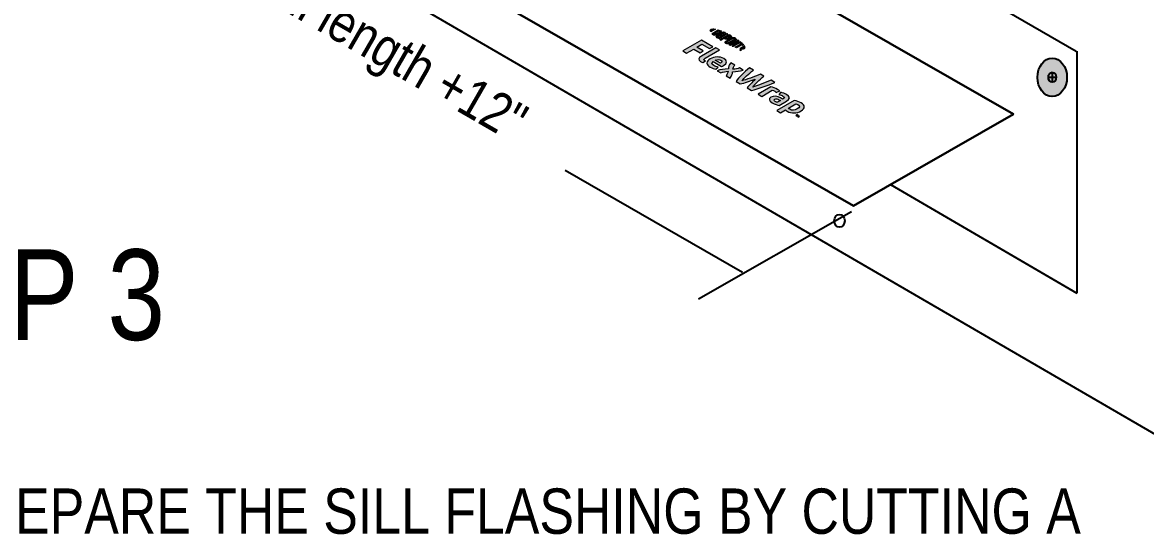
# Model space of a CAD drawing. Header units: inches. Extents: x -20.7 to 75.7, y -15.1 to 19.1.
# Drawn here: x -6.243 to -2.364, y -8.467 to -6.691 of the extents above; entities that cross this region are included whole.
import ezdxf

# ---------------------------------------------------------------- set-up
doc = ezdxf.new("R2010")
doc.units = ezdxf.units.IN
doc.header["$MEASUREMENT"] = 0
for name, color, linetype, lineweight in [('.ATI-TEXT', 7, 'Continuous', 0), ('G-ANNO-TTLB', 7, 'Continuous', 0), ('LOGOS', 7, 'Continuous', 0), ('TYVEK', 7, 'Continuous', 0)]:
    doc.layers.add(name, color=color, linetype=linetype, lineweight=lineweight)

# ---------------------------------------------------------------- blocks, each defined once
blk = doc.blocks.new('Block_38')
at = {"layer": 'TYVEK', "color": 4, "lineweight": 25, "true_color": 0x00ffff}
blk.add_line((-3.2447, -7.2493), (-2.6014, -7.6243), dxfattribs=at)
for points in [[(-5.3141, -5.2221)], [(-5.3166, -6.0415)], [(-2.6039, -6.7896)]]:
    blk.add_lwpolyline(points, dxfattribs=at)
blk = doc.blocks.new('Block_392')
at = {"layer": '.ATI-TEXT', "insert": (-6.5166, -8.4566), "char_height": 0.2, "attachment_point": 7}
blk.add_mtext('\\C18;\\c0;\\FArial Narrow|b0|i0|c1;\\H0.156297;\\W1.000000;PREPARE THE SILL FLASHING BY CUTTING A', dxfattribs=at)
blk = doc.blocks.new('Block_434')
at = {"layer": 'LOGOS', "true_color": 0x000000, "transparency": 33554687}
h = blk.add_hatch(color=18, dxfattribs=at)
h.dxf.hatch_style = 2
edge = h.paths.add_edge_path()
edge.add_spline(control_points=[(-3.962, -6.789), (-3.962, -6.789), (-3.8979, -6.7518), (-3.8979, -6.7518), (-3.8979, -6.7518), (-3.8587, -6.7744), (-3.8587, -6.7744), (-3.8587, -6.7744), (-3.8698, -6.7808), (-3.8698, -6.7808), (-3.8698, -6.7808), (-3.8959, -6.7659), (-3.8959, -6.7659), (-3.8959, -6.7659), (-3.9133, -6.7759), (-3.9133, -6.7759), (-3.9133, -6.7759), (-3.8913, -6.7885), (-3.8913, -6.7885), (-3.8913, -6.7885), (-3.9025, -6.795), (-3.9025, -6.795), (-3.9025, -6.795), (-3.9244, -6.7824), (-3.9244, -6.7824), (-3.9244, -6.7824), (-3.9488, -6.7965), (-3.9488, -6.7965), (-3.9488, -6.7965), (-3.962, -6.789), (-3.962, -6.789)], knot_values=[0, 0, 0, 0, 1, 1, 1, 2, 2, 2, 3, 3, 3, 4, 4, 4, 5, 5, 5, 6, 6, 6, 7, 7, 7, 8, 8, 8, 9, 9, 9, 10, 10, 10, 10], degree=3, periodic=0)
h = blk.add_hatch(color=18, dxfattribs=at)
h.dxf.hatch_style = 2
edge = h.paths.add_edge_path()
edge.add_spline(control_points=[(-3.8844, -6.814), (-3.8893, -6.8169), (-3.8907, -6.8191), (-3.887, -6.8213), (-3.886, -6.8218), (-3.885, -6.8223), (-3.884, -6.8226), (-3.884, -6.8226), (-3.8931, -6.8289), (-3.8931, -6.8289), (-3.8952, -6.8282), (-3.8984, -6.8267), (-3.9003, -6.8257), (-3.9109, -6.8196), (-3.9082, -6.8132), (-3.8973, -6.8068), (-3.8973, -6.8068), (-3.8484, -6.7784), (-3.8484, -6.7784), (-3.8484, -6.7784), (-3.835, -6.7853), (-3.835, -6.7853), (-3.835, -6.7853), (-3.8844, -6.814), (-3.8844, -6.814)], knot_values=[0, 0, 0, 0, 1, 1, 1, 2, 2, 2, 3, 3, 3, 4, 4, 4, 5, 5, 5, 6, 6, 6, 7, 7, 7, 8, 8, 8, 8], degree=3, periodic=0)
h = blk.add_hatch(color=18, dxfattribs=at)
h.dxf.hatch_style = 2
edge = h.paths.add_edge_path()
edge.add_spline(control_points=[(-3.8499, -6.8212), (-3.8499, -6.8212), (-3.8323, -6.8313), (-3.8323, -6.8313), (-3.8323, -6.8313), (-3.8313, -6.8306), (-3.8313, -6.8306), (-3.8261, -6.8277), (-3.8251, -6.8239), (-3.8302, -6.821), (-3.8356, -6.8179), (-3.8428, -6.8181), (-3.8499, -6.8212)], knot_values=[0, 0, 0, 0, 1, 1, 1, 2, 2, 2, 3, 3, 3, 4, 4, 4, 4], degree=3, periodic=0)
edge = h.paths.add_edge_path()
edge.add_spline(control_points=[(-3.8477, -6.8522), (-3.8536, -6.851), (-3.8609, -6.8483), (-3.867, -6.8448), (-3.8818, -6.8363), (-3.8826, -6.825), (-3.8674, -6.8162), (-3.8529, -6.8078), (-3.8337, -6.8074), (-3.8202, -6.8152), (-3.8081, -6.8221), (-3.8087, -6.8316), (-3.8209, -6.8387), (-3.8237, -6.8403), (-3.8262, -6.8416), (-3.8282, -6.8425), (-3.8282, -6.8425), (-3.8574, -6.8258), (-3.8574, -6.8258), (-3.8635, -6.8307), (-3.8624, -6.8351), (-3.8551, -6.8394), (-3.8505, -6.842), (-3.8452, -6.8439), (-3.8396, -6.8452), (-3.8396, -6.8452), (-3.8477, -6.8522), (-3.8477, -6.8522)], knot_values=[0, 0, 0, 0, 1, 1, 1, 2, 2, 2, 3, 3, 3, 4, 4, 4, 5, 5, 5, 6, 6, 6, 7, 7, 7, 8, 8, 8, 9, 9, 9, 9], degree=3, periodic=0)
h = blk.add_hatch(color=18, dxfattribs=at)
h.dxf.hatch_style = 2
edge = h.paths.add_edge_path()
edge.add_spline(control_points=[(-3.8047, -6.851), (-3.8041, -6.8435), (-3.8026, -6.837), (-3.7964, -6.8301), (-3.7964, -6.8301), (-3.7826, -6.838), (-3.7826, -6.838), (-3.7855, -6.8411), (-3.7877, -6.847), (-3.7889, -6.8523), (-3.7804, -6.8514), (-3.7721, -6.8499), (-3.7663, -6.8473), (-3.7663, -6.8473), (-3.7534, -6.8548), (-3.7534, -6.8548), (-3.7653, -6.8589), (-3.776, -6.8604), (-3.79, -6.8606), (-3.7908, -6.8687), (-3.7926, -6.875), (-3.7985, -6.8828), (-3.7985, -6.8828), (-3.8123, -6.8749), (-3.8123, -6.8749), (-3.8091, -6.8708), (-3.8069, -6.8642), (-3.8057, -6.859), (-3.8142, -6.8599), (-3.823, -6.8612), (-3.8308, -6.8643), (-3.8308, -6.8643), (-3.8432, -6.8572), (-3.8432, -6.8572), (-3.8314, -6.853), (-3.8197, -6.8512), (-3.8047, -6.851)], knot_values=[0, 0, 0, 0, 1, 1, 1, 2, 2, 2, 3, 3, 3, 4, 4, 4, 5, 5, 5, 6, 6, 6, 7, 7, 7, 8, 8, 8, 9, 9, 9, 10, 10, 10, 11, 11, 11, 12, 12, 12, 12], degree=3, periodic=0)
h = blk.add_hatch(color=18, dxfattribs=at)
h.dxf.hatch_style = 2
edge = h.paths.add_edge_path()
edge.add_spline(control_points=[(-3.6572, -6.89), (-3.6572, -6.89), (-3.6437, -6.8978), (-3.6437, -6.8978), (-3.6685, -6.9081), (-3.6997, -6.9192), (-3.7251, -6.9249), (-3.7251, -6.9249), (-3.7396, -6.9166), (-3.7396, -6.9166), (-3.7327, -6.9074), (-3.7233, -6.8973), (-3.7117, -6.8866), (-3.7302, -6.8933), (-3.7476, -6.8988), (-3.7637, -6.9028), (-3.7637, -6.9028), (-3.7782, -6.8945), (-3.7782, -6.8945), (-3.768, -6.8801), (-3.7494, -6.8617), (-3.7315, -6.8474), (-3.7315, -6.8474), (-3.7181, -6.855), (-3.7181, -6.855), (-3.7346, -6.8679), (-3.7511, -6.8834), (-3.758, -6.8918), (-3.7433, -6.8879), (-3.7161, -6.8792), (-3.6935, -6.8692), (-3.6935, -6.8692), (-3.6817, -6.876), (-3.6817, -6.876), (-3.6989, -6.8891), (-3.7139, -6.9048), (-3.7205, -6.9133), (-3.7062, -6.9092), (-3.6792, -6.8997), (-3.6572, -6.89)], knot_values=[0, 0, 0, 0, 1, 1, 1, 2, 2, 2, 3, 3, 3, 4, 4, 4, 5, 5, 5, 6, 6, 6, 7, 7, 7, 8, 8, 8, 9, 9, 9, 10, 10, 10, 11, 11, 11, 12, 12, 12, 13, 13, 13, 13], degree=3, periodic=0)
h = blk.add_hatch(color=18, dxfattribs=at)
h.dxf.hatch_style = 2
edge = h.paths.add_edge_path()
edge.add_spline(control_points=[(-3.6349, -6.9215), (-3.6316, -6.9234), (-3.6288, -6.9254), (-3.6274, -6.9268), (-3.6274, -6.9268), (-3.6396, -6.9317), (-3.6396, -6.9317), (-3.6406, -6.9305), (-3.6424, -6.9293), (-3.6443, -6.9282), (-3.6477, -6.9262), (-3.6507, -6.9252), (-3.6535, -6.9247), (-3.6535, -6.9247), (-3.6894, -6.9455), (-3.6894, -6.9455), (-3.6894, -6.9455), (-3.7021, -6.9382), (-3.7021, -6.9382), (-3.7021, -6.9382), (-3.6583, -6.9127), (-3.6583, -6.9127), (-3.6508, -6.9142), (-3.6415, -6.9177), (-3.6349, -6.9215)], knot_values=[0, 0, 0, 0, 1, 1, 1, 2, 2, 2, 3, 3, 3, 4, 4, 4, 5, 5, 5, 6, 6, 6, 7, 7, 7, 8, 8, 8, 8], degree=3, periodic=0)
h = blk.add_hatch(color=18, dxfattribs=at)
h.dxf.hatch_style = 2
edge = h.paths.add_edge_path()
edge.add_spline(control_points=[(-3.6348, -6.9661), (-3.6348, -6.9661), (-3.6251, -6.9604), (-3.6251, -6.9604), (-3.6267, -6.9589), (-3.6287, -6.9575), (-3.6309, -6.9562), (-3.6351, -6.9538), (-3.6401, -6.9529), (-3.6444, -6.9554), (-3.6482, -6.9576), (-3.6475, -6.9603), (-3.6426, -6.9631), (-3.6398, -6.9647), (-3.637, -6.9657), (-3.6348, -6.9661)], knot_values=[0, 0, 0, 0, 1, 1, 1, 2, 2, 2, 3, 3, 3, 4, 4, 4, 5, 5, 5, 5], degree=3, periodic=0)
edge = h.paths.add_edge_path()
edge.add_spline(control_points=[(-3.6529, -6.9677), (-3.6656, -6.9604), (-3.6658, -6.9532), (-3.6576, -6.9484), (-3.6485, -6.9432), (-3.6357, -6.9444), (-3.6246, -6.9507), (-3.622, -6.9522), (-3.619, -6.9543), (-3.6171, -6.9558), (-3.6171, -6.9558), (-3.6149, -6.9545), (-3.6149, -6.9545), (-3.6093, -6.9513), (-3.6099, -6.9479), (-3.6161, -6.9444), (-3.6201, -6.942), (-3.6251, -6.9399), (-3.6305, -6.9386), (-3.6305, -6.9386), (-3.6229, -6.9316), (-3.6229, -6.9316), (-3.6173, -6.9329), (-3.6098, -6.9359), (-3.6042, -6.9391), (-3.5906, -6.9469), (-3.591, -6.9549), (-3.6034, -6.9621), (-3.6034, -6.9621), (-3.6288, -6.9769), (-3.6288, -6.9769), (-3.6345, -6.9758), (-3.6437, -6.973), (-3.6529, -6.9677)], knot_values=[0, 0, 0, 0, 1, 1, 1, 2, 2, 2, 3, 3, 3, 4, 4, 4, 5, 5, 5, 6, 6, 6, 7, 7, 7, 8, 8, 8, 9, 9, 9, 10, 10, 10, 11, 11, 11, 11], degree=3, periodic=0)
h = blk.add_hatch(color=18, dxfattribs=at)
h.dxf.hatch_style = 2
edge = h.paths.add_edge_path()
edge.add_spline(control_points=[(-3.5928, -6.9901), (-3.5847, -6.9948), (-3.576, -6.9941), (-3.5665, -6.9886), (-3.5583, -6.9839), (-3.5563, -6.9787), (-3.5647, -6.9738), (-3.567, -6.9725), (-3.5692, -6.9718), (-3.5718, -6.9711), (-3.5718, -6.9711), (-3.5974, -6.986), (-3.5974, -6.986), (-3.5964, -6.9874), (-3.5955, -6.9886), (-3.5928, -6.9901)], knot_values=[0, 0, 0, 0, 1, 1, 1, 2, 2, 2, 3, 3, 3, 4, 4, 4, 5, 5, 5, 5], degree=3, periodic=0)
edge = h.paths.add_edge_path()
edge.add_spline(control_points=[(-3.6012, -6.9971), (-3.6044, -6.9953), (-3.6063, -6.9938), (-3.6078, -6.992), (-3.6078, -6.992), (-3.6251, -7.0021), (-3.6251, -7.0021), (-3.6251, -7.0021), (-3.6378, -6.9948), (-3.6378, -6.9948), (-3.6378, -6.9948), (-3.5768, -6.9594), (-3.5768, -6.9594), (-3.5691, -6.9611), (-3.5602, -6.9644), (-3.5537, -6.9682), (-3.5385, -6.9768), (-3.5386, -6.9873), (-3.5533, -6.9958), (-3.5683, -7.0045), (-3.5868, -7.0054), (-3.6012, -6.9971)], knot_values=[0, 0, 0, 0, 1, 1, 1, 2, 2, 2, 3, 3, 3, 4, 4, 4, 5, 5, 5, 6, 6, 6, 7, 7, 7, 7], degree=3, periodic=0)
h = blk.add_hatch(color=18, dxfattribs=at)
h.dxf.hatch_style = 2
edge = h.paths.add_edge_path()
edge.add_spline(control_points=[(-3.5627, -7.0118), (-3.5633, -7.0127), (-3.5637, -7.0134), (-3.564, -7.0142), (-3.5626, -7.0141), (-3.5614, -7.0138), (-3.5598, -7.0134), (-3.5598, -7.0134), (-3.5585, -7.0142), (-3.5585, -7.0142), (-3.5585, -7.0142), (-3.5632, -7.0169), (-3.5632, -7.0169), (-3.5632, -7.0169), (-3.5644, -7.0163), (-3.5644, -7.0163), (-3.5644, -7.0163), (-3.5622, -7.015), (-3.5622, -7.015), (-3.5622, -7.015), (-3.5614, -7.0146), (-3.5614, -7.0146), (-3.5625, -7.0148), (-3.5637, -7.015), (-3.5647, -7.0151), (-3.5647, -7.0151), (-3.5656, -7.0146), (-3.5656, -7.0146), (-3.5653, -7.014), (-3.565, -7.0133), (-3.5647, -7.0127), (-3.5647, -7.0127), (-3.5654, -7.0132), (-3.5654, -7.0132), (-3.5654, -7.0132), (-3.5676, -7.0144), (-3.5676, -7.0144), (-3.5676, -7.0144), (-3.5687, -7.0138), (-3.5687, -7.0138), (-3.5687, -7.0138), (-3.564, -7.011), (-3.564, -7.011), (-3.564, -7.011), (-3.5627, -7.0118), (-3.5627, -7.0118)], knot_values=[0, 0, 0, 0, 1, 1, 1, 2, 2, 2, 3, 3, 3, 4, 4, 4, 5, 5, 5, 6, 6, 6, 7, 7, 7, 8, 8, 8, 9, 9, 9, 10, 10, 10, 11, 11, 11, 12, 12, 12, 13, 13, 13, 14, 14, 14, 15, 15, 15, 15], degree=3, periodic=0)
edge = h.paths.add_edge_path()
edge.add_spline(control_points=[(-3.5682, -7.0099), (-3.5682, -7.0099), (-3.5694, -7.0091), (-3.5694, -7.0091), (-3.5694, -7.0091), (-3.5684, -7.0085), (-3.5684, -7.0085), (-3.5684, -7.0085), (-3.5645, -7.0107), (-3.5645, -7.0107), (-3.5645, -7.0107), (-3.5656, -7.0113), (-3.5656, -7.0113), (-3.5656, -7.0113), (-3.5669, -7.0106), (-3.5669, -7.0106), (-3.5669, -7.0106), (-3.5706, -7.0127), (-3.5706, -7.0127), (-3.5706, -7.0127), (-3.5718, -7.012), (-3.5718, -7.012), (-3.5718, -7.012), (-3.5682, -7.0099), (-3.5682, -7.0099)], knot_values=[0, 0, 0, 0, 1, 1, 1, 2, 2, 2, 3, 3, 3, 4, 4, 4, 5, 5, 5, 6, 6, 6, 7, 7, 7, 8, 8, 8, 8], degree=3, periodic=0)
at = {"layer": 'LOGOS'}
for points, knots in [([(-3.962, -6.789), (-3.962, -6.789), (-3.8979, -6.7518), (-3.8979, -6.7518), (-3.8979, -6.7518), (-3.8587, -6.7744), (-3.8587, -6.7744), (-3.8587, -6.7744), (-3.8698, -6.7808), (-3.8698, -6.7808), (-3.8698, -6.7808), (-3.8959, -6.7659), (-3.8959, -6.7659), (-3.8959, -6.7659), (-3.9133, -6.7759), (-3.9133, -6.7759), (-3.9133, -6.7759), (-3.8913, -6.7885), (-3.8913, -6.7885), (-3.8913, -6.7885), (-3.9025, -6.795), (-3.9025, -6.795), (-3.9025, -6.795), (-3.9244, -6.7824), (-3.9244, -6.7824), (-3.9244, -6.7824), (-3.9488, -6.7965), (-3.9488, -6.7965), (-3.9488, -6.7965), (-3.962, -6.789), (-3.962, -6.789)], [0, 0, 0, 0, 1, 1, 1, 2, 2, 2, 3, 3, 3, 4, 4, 4, 5, 5, 5, 6, 6, 6, 7, 7, 7, 8, 8, 8, 9, 9, 9, 10, 10, 10, 10]), ([(-3.8844, -6.814), (-3.8893, -6.8169), (-3.8907, -6.8191), (-3.887, -6.8213), (-3.886, -6.8218), (-3.885, -6.8223), (-3.884, -6.8226), (-3.884, -6.8226), (-3.8931, -6.8289), (-3.8931, -6.8289), (-3.8952, -6.8282), (-3.8984, -6.8267), (-3.9003, -6.8257), (-3.9109, -6.8196), (-3.9082, -6.8132), (-3.8973, -6.8068), (-3.8973, -6.8068), (-3.8484, -6.7784), (-3.8484, -6.7784), (-3.8484, -6.7784), (-3.835, -6.7853), (-3.835, -6.7853), (-3.835, -6.7853), (-3.8844, -6.814), (-3.8844, -6.814)], [0, 0, 0, 0, 1, 1, 1, 2, 2, 2, 3, 3, 3, 4, 4, 4, 5, 5, 5, 6, 6, 6, 7, 7, 7, 8, 8, 8, 8]), ([(-3.8477, -6.8522), (-3.8536, -6.851), (-3.8609, -6.8483), (-3.867, -6.8448), (-3.8818, -6.8363), (-3.8826, -6.825), (-3.8674, -6.8162), (-3.8529, -6.8078), (-3.8337, -6.8074), (-3.8202, -6.8152), (-3.8081, -6.8221), (-3.8087, -6.8316), (-3.8209, -6.8387), (-3.8237, -6.8403), (-3.8262, -6.8416), (-3.8282, -6.8425), (-3.8282, -6.8425), (-3.8574, -6.8258), (-3.8574, -6.8258), (-3.8635, -6.8307), (-3.8624, -6.8351), (-3.8551, -6.8394), (-3.8505, -6.842), (-3.8452, -6.8439), (-3.8396, -6.8452), (-3.8396, -6.8452), (-3.8477, -6.8522), (-3.8477, -6.8522)], [0, 0, 0, 0, 1, 1, 1, 2, 2, 2, 3, 3, 3, 4, 4, 4, 5, 5, 5, 6, 6, 6, 7, 7, 7, 8, 8, 8, 9, 9, 9, 9]), ([(-3.8499, -6.8212), (-3.8499, -6.8212), (-3.8323, -6.8313), (-3.8323, -6.8313), (-3.8323, -6.8313), (-3.8313, -6.8306), (-3.8313, -6.8306), (-3.8261, -6.8277), (-3.8251, -6.8239), (-3.8302, -6.821), (-3.8356, -6.8179), (-3.8428, -6.8181), (-3.8499, -6.8212)], [0, 0, 0, 0, 1, 1, 1, 2, 2, 2, 3, 3, 3, 4, 4, 4, 4]), ([(-3.8047, -6.851), (-3.8041, -6.8435), (-3.8026, -6.837), (-3.7964, -6.8301), (-3.7964, -6.8301), (-3.7826, -6.838), (-3.7826, -6.838), (-3.7855, -6.8411), (-3.7877, -6.847), (-3.7889, -6.8523), (-3.7804, -6.8514), (-3.7721, -6.8499), (-3.7663, -6.8473), (-3.7663, -6.8473), (-3.7534, -6.8548), (-3.7534, -6.8548), (-3.7653, -6.8589), (-3.776, -6.8604), (-3.79, -6.8606), (-3.7908, -6.8687), (-3.7926, -6.875), (-3.7985, -6.8828), (-3.7985, -6.8828), (-3.8123, -6.8749), (-3.8123, -6.8749), (-3.8091, -6.8708), (-3.8069, -6.8642), (-3.8057, -6.859), (-3.8142, -6.8599), (-3.823, -6.8612), (-3.8308, -6.8643), (-3.8308, -6.8643), (-3.8432, -6.8572), (-3.8432, -6.8572), (-3.8314, -6.853), (-3.8197, -6.8512), (-3.8047, -6.851)], [0, 0, 0, 0, 1, 1, 1, 2, 2, 2, 3, 3, 3, 4, 4, 4, 5, 5, 5, 6, 6, 6, 7, 7, 7, 8, 8, 8, 9, 9, 9, 10, 10, 10, 11, 11, 11, 12, 12, 12, 12]), ([(-3.6572, -6.89), (-3.6572, -6.89), (-3.6437, -6.8978), (-3.6437, -6.8978), (-3.6685, -6.9081), (-3.6997, -6.9192), (-3.7251, -6.9249), (-3.7251, -6.9249), (-3.7396, -6.9166), (-3.7396, -6.9166), (-3.7327, -6.9074), (-3.7233, -6.8973), (-3.7117, -6.8866), (-3.7302, -6.8933), (-3.7476, -6.8988), (-3.7637, -6.9028), (-3.7637, -6.9028), (-3.7782, -6.8945), (-3.7782, -6.8945), (-3.768, -6.8801), (-3.7494, -6.8617), (-3.7315, -6.8474), (-3.7315, -6.8474), (-3.7181, -6.855), (-3.7181, -6.855), (-3.7346, -6.8679), (-3.7511, -6.8834), (-3.758, -6.8918), (-3.7433, -6.8879), (-3.7161, -6.8792), (-3.6935, -6.8692), (-3.6935, -6.8692), (-3.6817, -6.876), (-3.6817, -6.876), (-3.6989, -6.8891), (-3.7139, -6.9048), (-3.7205, -6.9133), (-3.7062, -6.9092), (-3.6792, -6.8997), (-3.6572, -6.89)], [0, 0, 0, 0, 1, 1, 1, 2, 2, 2, 3, 3, 3, 4, 4, 4, 5, 5, 5, 6, 6, 6, 7, 7, 7, 8, 8, 8, 9, 9, 9, 10, 10, 10, 11, 11, 11, 12, 12, 12, 13, 13, 13, 13]), ([(-3.6349, -6.9215), (-3.6316, -6.9234), (-3.6288, -6.9254), (-3.6274, -6.9268), (-3.6274, -6.9268), (-3.6396, -6.9317), (-3.6396, -6.9317), (-3.6406, -6.9305), (-3.6424, -6.9293), (-3.6443, -6.9282), (-3.6477, -6.9262), (-3.6507, -6.9252), (-3.6535, -6.9247), (-3.6535, -6.9247), (-3.6894, -6.9455), (-3.6894, -6.9455), (-3.6894, -6.9455), (-3.7021, -6.9382), (-3.7021, -6.9382), (-3.7021, -6.9382), (-3.6583, -6.9127), (-3.6583, -6.9127), (-3.6508, -6.9142), (-3.6415, -6.9177), (-3.6349, -6.9215)], [0, 0, 0, 0, 1, 1, 1, 2, 2, 2, 3, 3, 3, 4, 4, 4, 5, 5, 5, 6, 6, 6, 7, 7, 7, 8, 8, 8, 8]), ([(-3.6529, -6.9677), (-3.6656, -6.9604), (-3.6658, -6.9532), (-3.6576, -6.9484), (-3.6485, -6.9432), (-3.6357, -6.9444), (-3.6246, -6.9507), (-3.622, -6.9522), (-3.619, -6.9543), (-3.6171, -6.9558), (-3.6171, -6.9558), (-3.6149, -6.9545), (-3.6149, -6.9545), (-3.6093, -6.9513), (-3.6099, -6.9479), (-3.6161, -6.9444), (-3.6201, -6.942), (-3.6251, -6.9399), (-3.6305, -6.9386), (-3.6305, -6.9386), (-3.6229, -6.9316), (-3.6229, -6.9316), (-3.6173, -6.9329), (-3.6098, -6.9359), (-3.6042, -6.9391), (-3.5906, -6.9469), (-3.591, -6.9549), (-3.6034, -6.9621), (-3.6034, -6.9621), (-3.6288, -6.9769), (-3.6288, -6.9769), (-3.6345, -6.9758), (-3.6437, -6.973), (-3.6529, -6.9677)], [0, 0, 0, 0, 1, 1, 1, 2, 2, 2, 3, 3, 3, 4, 4, 4, 5, 5, 5, 6, 6, 6, 7, 7, 7, 8, 8, 8, 9, 9, 9, 10, 10, 10, 11, 11, 11, 11]), ([(-3.6348, -6.9661), (-3.6348, -6.9661), (-3.6251, -6.9604), (-3.6251, -6.9604), (-3.6267, -6.9589), (-3.6287, -6.9575), (-3.6309, -6.9562), (-3.6351, -6.9538), (-3.6401, -6.9529), (-3.6444, -6.9554), (-3.6482, -6.9576), (-3.6475, -6.9603), (-3.6426, -6.9631), (-3.6398, -6.9647), (-3.637, -6.9657), (-3.6348, -6.9661)], [0, 0, 0, 0, 1, 1, 1, 2, 2, 2, 3, 3, 3, 4, 4, 4, 5, 5, 5, 5]), ([(-3.6012, -6.9971), (-3.6044, -6.9953), (-3.6063, -6.9938), (-3.6078, -6.992), (-3.6078, -6.992), (-3.6251, -7.0021), (-3.6251, -7.0021), (-3.6251, -7.0021), (-3.6378, -6.9948), (-3.6378, -6.9948), (-3.6378, -6.9948), (-3.5768, -6.9594), (-3.5768, -6.9594), (-3.5691, -6.9611), (-3.5602, -6.9644), (-3.5537, -6.9682), (-3.5385, -6.9768), (-3.5386, -6.9873), (-3.5533, -6.9958), (-3.5683, -7.0045), (-3.5868, -7.0054), (-3.6012, -6.9971)], [0, 0, 0, 0, 1, 1, 1, 2, 2, 2, 3, 3, 3, 4, 4, 4, 5, 5, 5, 6, 6, 6, 7, 7, 7, 7]), ([(-3.5928, -6.9901), (-3.5847, -6.9948), (-3.576, -6.9941), (-3.5665, -6.9886), (-3.5583, -6.9839), (-3.5563, -6.9787), (-3.5647, -6.9738), (-3.567, -6.9725), (-3.5692, -6.9718), (-3.5718, -6.9711), (-3.5718, -6.9711), (-3.5974, -6.986), (-3.5974, -6.986), (-3.5964, -6.9874), (-3.5955, -6.9886), (-3.5928, -6.9901)], [0, 0, 0, 0, 1, 1, 1, 2, 2, 2, 3, 3, 3, 4, 4, 4, 5, 5, 5, 5]), ([(-3.5682, -7.0099), (-3.5682, -7.0099), (-3.5694, -7.0091), (-3.5694, -7.0091), (-3.5694, -7.0091), (-3.5684, -7.0085), (-3.5684, -7.0085), (-3.5684, -7.0085), (-3.5645, -7.0107), (-3.5645, -7.0107), (-3.5645, -7.0107), (-3.5656, -7.0113), (-3.5656, -7.0113), (-3.5656, -7.0113), (-3.5669, -7.0106), (-3.5669, -7.0106), (-3.5669, -7.0106), (-3.5706, -7.0127), (-3.5706, -7.0127), (-3.5706, -7.0127), (-3.5718, -7.012), (-3.5718, -7.012), (-3.5718, -7.012), (-3.5682, -7.0099), (-3.5682, -7.0099)], [0, 0, 0, 0, 1, 1, 1, 2, 2, 2, 3, 3, 3, 4, 4, 4, 5, 5, 5, 6, 6, 6, 7, 7, 7, 8, 8, 8, 8]), ([(-3.5627, -7.0118), (-3.5633, -7.0127), (-3.5637, -7.0134), (-3.564, -7.0142), (-3.5626, -7.0141), (-3.5614, -7.0138), (-3.5598, -7.0134), (-3.5598, -7.0134), (-3.5585, -7.0142), (-3.5585, -7.0142), (-3.5585, -7.0142), (-3.5632, -7.0169), (-3.5632, -7.0169), (-3.5632, -7.0169), (-3.5644, -7.0163), (-3.5644, -7.0163), (-3.5644, -7.0163), (-3.5622, -7.015), (-3.5622, -7.015), (-3.5622, -7.015), (-3.5614, -7.0146), (-3.5614, -7.0146), (-3.5625, -7.0148), (-3.5637, -7.015), (-3.5647, -7.0151), (-3.5647, -7.0151), (-3.5656, -7.0146), (-3.5656, -7.0146), (-3.5653, -7.014), (-3.565, -7.0133), (-3.5647, -7.0127), (-3.5647, -7.0127), (-3.5654, -7.0132), (-3.5654, -7.0132), (-3.5654, -7.0132), (-3.5676, -7.0144), (-3.5676, -7.0144), (-3.5676, -7.0144), (-3.5687, -7.0138), (-3.5687, -7.0138), (-3.5687, -7.0138), (-3.564, -7.011), (-3.564, -7.011), (-3.564, -7.011), (-3.5627, -7.0118), (-3.5627, -7.0118)], [0, 0, 0, 0, 1, 1, 1, 2, 2, 2, 3, 3, 3, 4, 4, 4, 5, 5, 5, 6, 6, 6, 7, 7, 7, 8, 8, 8, 9, 9, 9, 10, 10, 10, 11, 11, 11, 12, 12, 12, 13, 13, 13, 14, 14, 14, 15, 15, 15, 15])]:
    blk.add_open_spline(points, degree=3, knots=knots, dxfattribs=at)
blk = doc.blocks.new('Block_435')
at = {"layer": 'LOGOS', "true_color": 0x000000, "transparency": 33554687}
h = blk.add_hatch(color=18, dxfattribs=at)
h.dxf.hatch_style = 2
edge = h.paths.add_edge_path()
edge.add_spline(control_points=[(-3.8651, -6.7142), (-3.8681, -6.7159), (-3.8679, -6.7191), (-3.8653, -6.7234), (-3.8653, -6.7234), (-3.8492, -6.7141), (-3.8492, -6.7141), (-3.8566, -6.7125), (-3.8622, -6.7125), (-3.8651, -6.7142)], knot_values=[0, 0, 0, 0, 1, 1, 1, 2, 2, 2, 3, 3, 3, 3], degree=3, periodic=0)
h = blk.add_hatch(color=18, dxfattribs=at)
h.dxf.hatch_style = 2
edge = h.paths.add_edge_path()
edge.add_spline(control_points=[(-3.8487, -6.7312), (-3.8499, -6.7319), (-3.8511, -6.7317), (-3.8519, -6.7312), (-3.8526, -6.7308), (-3.8535, -6.7301), (-3.8541, -6.7294), (-3.8541, -6.7294), (-3.8387, -6.7205), (-3.8387, -6.7205), (-3.8376, -6.7209), (-3.8363, -6.7213), (-3.8356, -6.7217), (-3.8347, -6.7222), (-3.8344, -6.7229), (-3.8356, -6.7236), (-3.8356, -6.7236), (-3.8487, -6.7312), (-3.8487, -6.7312)], knot_values=[0, 0, 0, 0, 1, 1, 1, 2, 2, 2, 3, 3, 3, 4, 4, 4, 5, 5, 5, 6, 6, 6, 6], degree=3, periodic=0)
edge = h.paths.add_edge_path()
edge.add_spline(control_points=[(-3.831, -6.7197), (-3.8324, -6.7189), (-3.8349, -6.718), (-3.8396, -6.7166), (-3.8396, -6.7166), (-3.8609, -6.7289), (-3.8609, -6.7289), (-3.8587, -6.7313), (-3.8568, -6.7331), (-3.8554, -6.7339), (-3.8521, -6.7357), (-3.8484, -6.7356), (-3.8452, -6.7338), (-3.8452, -6.7338), (-3.8311, -6.7256), (-3.8311, -6.7256), (-3.8279, -6.7238), (-3.8278, -6.7216), (-3.831, -6.7197)], knot_values=[0, 0, 0, 0, 1, 1, 1, 2, 2, 2, 3, 3, 3, 4, 4, 4, 5, 5, 5, 6, 6, 6, 6], degree=3, periodic=0)
h = blk.add_hatch(color=18, dxfattribs=at)
h.dxf.hatch_style = 2
edge = h.paths.add_edge_path()
edge.add_spline(control_points=[(-3.8359, -6.7414), (-3.8371, -6.7421), (-3.8383, -6.7423), (-3.8397, -6.7413), (-3.841, -6.7404), (-3.8408, -6.7398), (-3.8393, -6.7389), (-3.8393, -6.7389), (-3.8162, -6.7255), (-3.8162, -6.7255), (-3.8173, -6.7249), (-3.8198, -6.7238), (-3.8209, -6.7233), (-3.8209, -6.7233), (-3.8444, -6.737), (-3.8444, -6.737), (-3.8481, -6.7391), (-3.8478, -6.741), (-3.8439, -6.7438), (-3.8404, -6.7463), (-3.836, -6.7466), (-3.8318, -6.7442), (-3.8318, -6.7442), (-3.8071, -6.7298), (-3.8071, -6.7298), (-3.8079, -6.7293), (-3.8109, -6.7279), (-3.8118, -6.7275), (-3.8118, -6.7275), (-3.8359, -6.7414), (-3.8359, -6.7414)], knot_values=[0, 0, 0, 0, 1, 1, 1, 2, 2, 2, 3, 3, 3, 4, 4, 4, 5, 5, 5, 6, 6, 6, 7, 7, 7, 8, 8, 8, 9, 9, 9, 10, 10, 10, 10], degree=3, periodic=0)
h = blk.add_hatch(color=18, dxfattribs=at)
h.dxf.hatch_style = 2
edge = h.paths.add_edge_path()
edge.add_spline(control_points=[(-3.8096, -6.7448), (-3.8109, -6.7455), (-3.8121, -6.7457), (-3.8139, -6.7446), (-3.8139, -6.7446), (-3.8154, -6.7437), (-3.8154, -6.7437), (-3.8154, -6.7437), (-3.8031, -6.7366), (-3.8031, -6.7366), (-3.8024, -6.737), (-3.802, -6.7372), (-3.8016, -6.7374), (-3.7997, -6.7385), (-3.8, -6.7392), (-3.8014, -6.74), (-3.8014, -6.74), (-3.8096, -6.7448), (-3.8096, -6.7448)], knot_values=[0, 0, 0, 0, 1, 1, 1, 2, 2, 2, 3, 3, 3, 4, 4, 4, 5, 5, 5, 6, 6, 6, 6], degree=3, periodic=0)
edge = h.paths.add_edge_path()
edge.add_spline(control_points=[(-3.797, -6.735), (-3.7978, -6.7346), (-3.8007, -6.733), (-3.8034, -6.7316), (-3.8034, -6.7316), (-3.8346, -6.7498), (-3.8346, -6.7498), (-3.8338, -6.7503), (-3.8316, -6.7517), (-3.8304, -6.7524), (-3.8304, -6.7524), (-3.8198, -6.7463), (-3.8198, -6.7463), (-3.8198, -6.7463), (-3.818, -6.7473), (-3.818, -6.7473), (-3.8134, -6.7499), (-3.8094, -6.7498), (-3.8054, -6.7475), (-3.8054, -6.7475), (-3.7963, -6.7422), (-3.7963, -6.7422), (-3.7924, -6.7399), (-3.7926, -6.7376), (-3.797, -6.735)], knot_values=[0, 0, 0, 0, 1, 1, 1, 2, 2, 2, 3, 3, 3, 4, 4, 4, 5, 5, 5, 6, 6, 6, 7, 7, 7, 8, 8, 8, 8], degree=3, periodic=0)
h = blk.add_hatch(color=18, dxfattribs=at)
h.dxf.hatch_style = 2
edge = h.paths.add_edge_path()
edge.add_spline(control_points=[(-3.8047, -6.7602), (-3.8059, -6.7609), (-3.807, -6.761), (-3.8086, -6.7601), (-3.8102, -6.7592), (-3.81, -6.7586), (-3.8087, -6.7578), (-3.8087, -6.7578), (-3.7893, -6.7465), (-3.7893, -6.7465), (-3.788, -6.7458), (-3.7868, -6.7456), (-3.7853, -6.7466), (-3.7838, -6.7475), (-3.784, -6.7481), (-3.7852, -6.7489), (-3.7852, -6.7489), (-3.8047, -6.7602), (-3.8047, -6.7602)], knot_values=[0, 0, 0, 0, 1, 1, 1, 2, 2, 2, 3, 3, 3, 4, 4, 4, 5, 5, 5, 6, 6, 6, 6], degree=3, periodic=0)
edge = h.paths.add_edge_path()
edge.add_spline(control_points=[(-3.7809, -6.7441), (-3.7848, -6.7416), (-3.7891, -6.7412), (-3.7932, -6.7436), (-3.7932, -6.7436), (-3.8136, -6.7555), (-3.8136, -6.7555), (-3.8179, -6.758), (-3.8175, -6.7603), (-3.813, -6.7627), (-3.8085, -6.765), (-3.8047, -6.7653), (-3.8001, -6.7627), (-3.8001, -6.7627), (-3.7806, -6.7514), (-3.7806, -6.7514), (-3.7763, -6.7488), (-3.7767, -6.7467), (-3.7809, -6.7441)], knot_values=[0, 0, 0, 0, 1, 1, 1, 2, 2, 2, 3, 3, 3, 4, 4, 4, 5, 5, 5, 6, 6, 6, 6], degree=3, periodic=0)
h = blk.add_hatch(color=18, dxfattribs=at)
h.dxf.hatch_style = 2
edge = h.paths.add_edge_path()
edge.add_spline(control_points=[(-3.7796, -6.7649), (-3.7796, -6.7649), (-3.7686, -6.7529), (-3.7686, -6.7529), (-3.7698, -6.752), (-3.7712, -6.751), (-3.7723, -6.7502), (-3.7723, -6.7502), (-3.8023, -6.7676), (-3.8023, -6.7676), (-3.8013, -6.768), (-3.7988, -6.7692), (-3.7976, -6.7697), (-3.7976, -6.7697), (-3.7803, -6.7593), (-3.7803, -6.7593), (-3.7803, -6.7593), (-3.792, -6.7721), (-3.792, -6.7721), (-3.7907, -6.7727), (-3.7889, -6.7734), (-3.7876, -6.7739), (-3.7876, -6.7739), (-3.7613, -6.7586), (-3.7613, -6.7586), (-3.7622, -6.7579), (-3.7639, -6.7565), (-3.7647, -6.7559), (-3.7647, -6.7559), (-3.7796, -6.7649), (-3.7796, -6.7649)], knot_values=[0, 0, 0, 0, 1, 1, 1, 2, 2, 2, 3, 3, 3, 4, 4, 4, 5, 5, 5, 6, 6, 6, 7, 7, 7, 8, 8, 8, 9, 9, 9, 10, 10, 10, 10], degree=3, periodic=0)
h = blk.add_hatch(color=18, dxfattribs=at)
h.dxf.hatch_style = 2
edge = h.paths.add_edge_path()
edge.add_spline(control_points=[(-3.7637, -6.7626), (-3.7628, -6.7633), (-3.7619, -6.764), (-3.7611, -6.7648), (-3.7611, -6.7648), (-3.781, -6.7763), (-3.781, -6.7763), (-3.7798, -6.7768), (-3.7776, -6.7775), (-3.776, -6.778), (-3.776, -6.778), (-3.7581, -6.7676), (-3.7581, -6.7676), (-3.7572, -6.7684), (-3.7565, -6.7692), (-3.7558, -6.77), (-3.7558, -6.77), (-3.7519, -6.7677), (-3.7519, -6.7677), (-3.754, -6.7653), (-3.7564, -6.7629), (-3.7595, -6.7601), (-3.7595, -6.7601), (-3.7637, -6.7626), (-3.7637, -6.7626)], knot_values=[0, 0, 0, 0, 1, 1, 1, 2, 2, 2, 3, 3, 3, 4, 4, 4, 5, 5, 5, 6, 6, 6, 7, 7, 7, 8, 8, 8, 8], degree=3, periodic=0)
h = blk.add_hatch(color=18, dxfattribs=at)
h.dxf.hatch_style = 2
edge = h.paths.add_edge_path()
edge.add_spline(control_points=[(-3.7612, -6.785), (-3.7612, -6.785), (-3.7607, -6.7853), (-3.7607, -6.7853), (-3.7607, -6.7853), (-3.7611, -6.7863), (-3.7611, -6.7863), (-3.7611, -6.7863), (-3.7593, -6.7861), (-3.7593, -6.7861), (-3.7593, -6.7861), (-3.7588, -6.7864), (-3.7588, -6.7864), (-3.7588, -6.7864), (-3.7611, -6.7877), (-3.7611, -6.7877), (-3.7611, -6.7877), (-3.7616, -6.7875), (-3.7616, -6.7875), (-3.7616, -6.7875), (-3.7599, -6.7865), (-3.7599, -6.7865), (-3.7599, -6.7865), (-3.7617, -6.7867), (-3.7617, -6.7867), (-3.7617, -6.7867), (-3.7618, -6.7867), (-3.7618, -6.7867), (-3.7618, -6.7867), (-3.7614, -6.7857), (-3.7614, -6.7857), (-3.7614, -6.7857), (-3.7631, -6.7866), (-3.7631, -6.7866), (-3.7631, -6.7866), (-3.7635, -6.7864), (-3.7635, -6.7864), (-3.7635, -6.7864), (-3.7612, -6.785), (-3.7612, -6.785)], knot_values=[0, 0, 0, 0, 1, 1, 1, 2, 2, 2, 3, 3, 3, 4, 4, 4, 5, 5, 5, 6, 6, 6, 7, 7, 7, 8, 8, 8, 9, 9, 9, 10, 10, 10, 11, 11, 11, 12, 12, 12, 13, 13, 13, 13], degree=3, periodic=0)
edge = h.paths.add_edge_path()
edge.add_spline(control_points=[(-3.7632, -6.7843), (-3.7632, -6.7843), (-3.764, -6.7839), (-3.764, -6.7839), (-3.764, -6.7839), (-3.7636, -6.7836), (-3.7636, -6.7836), (-3.7636, -6.7836), (-3.7617, -6.7847), (-3.7617, -6.7847), (-3.7617, -6.7847), (-3.7621, -6.785), (-3.7621, -6.785), (-3.7621, -6.785), (-3.7628, -6.7845), (-3.7628, -6.7845), (-3.7628, -6.7845), (-3.7647, -6.7857), (-3.7647, -6.7857), (-3.7647, -6.7857), (-3.7652, -6.7854), (-3.7652, -6.7854), (-3.7652, -6.7854), (-3.7632, -6.7843), (-3.7632, -6.7843)], knot_values=[0, 0, 0, 0, 1, 1, 1, 2, 2, 2, 3, 3, 3, 4, 4, 4, 5, 5, 5, 6, 6, 6, 7, 7, 7, 8, 8, 8, 8], degree=3, periodic=0)
h = blk.add_hatch(color=18, dxfattribs=at)
h.dxf.hatch_style = 2
edge = h.paths.add_edge_path()
edge.add_spline(control_points=[(-3.7491, -6.7807), (-3.7521, -6.7825), (-3.7577, -6.7824), (-3.7651, -6.7809), (-3.7651, -6.7809), (-3.7491, -6.7716), (-3.7491, -6.7716), (-3.7464, -6.7758), (-3.7462, -6.7791), (-3.7491, -6.7807)], knot_values=[0, 0, 0, 0, 1, 1, 1, 2, 2, 2, 3, 3, 3, 3], degree=3, periodic=0)
at = {"layer": 'LOGOS'}
for points, knots in [([(-3.8651, -6.7142), (-3.8681, -6.7159), (-3.8679, -6.7191), (-3.8653, -6.7234), (-3.8653, -6.7234), (-3.8492, -6.7141), (-3.8492, -6.7141), (-3.8566, -6.7125), (-3.8622, -6.7125), (-3.8651, -6.7142)], [0, 0, 0, 0, 1, 1, 1, 2, 2, 2, 3, 3, 3, 3]), ([(-3.831, -6.7197), (-3.8324, -6.7189), (-3.8349, -6.718), (-3.8396, -6.7166), (-3.8396, -6.7166), (-3.8609, -6.7289), (-3.8609, -6.7289), (-3.8587, -6.7313), (-3.8568, -6.7331), (-3.8554, -6.7339), (-3.8521, -6.7357), (-3.8484, -6.7356), (-3.8452, -6.7338), (-3.8452, -6.7338), (-3.8311, -6.7256), (-3.8311, -6.7256), (-3.8279, -6.7238), (-3.8278, -6.7216), (-3.831, -6.7197)], [0, 0, 0, 0, 1, 1, 1, 2, 2, 2, 3, 3, 3, 4, 4, 4, 5, 5, 5, 6, 6, 6, 6]), ([(-3.8487, -6.7312), (-3.8499, -6.7319), (-3.8511, -6.7317), (-3.8519, -6.7312), (-3.8526, -6.7308), (-3.8535, -6.7301), (-3.8541, -6.7294), (-3.8541, -6.7294), (-3.8387, -6.7205), (-3.8387, -6.7205), (-3.8376, -6.7209), (-3.8363, -6.7213), (-3.8356, -6.7217), (-3.8347, -6.7222), (-3.8344, -6.7229), (-3.8356, -6.7236), (-3.8356, -6.7236), (-3.8487, -6.7312), (-3.8487, -6.7312)], [0, 0, 0, 0, 1, 1, 1, 2, 2, 2, 3, 3, 3, 4, 4, 4, 5, 5, 5, 6, 6, 6, 6]), ([(-3.8359, -6.7414), (-3.8371, -6.7421), (-3.8383, -6.7423), (-3.8397, -6.7413), (-3.841, -6.7404), (-3.8408, -6.7398), (-3.8393, -6.7389), (-3.8393, -6.7389), (-3.8162, -6.7255), (-3.8162, -6.7255), (-3.8173, -6.7249), (-3.8198, -6.7238), (-3.8209, -6.7233), (-3.8209, -6.7233), (-3.8444, -6.737), (-3.8444, -6.737), (-3.8481, -6.7391), (-3.8478, -6.741), (-3.8439, -6.7438), (-3.8404, -6.7463), (-3.836, -6.7466), (-3.8318, -6.7442), (-3.8318, -6.7442), (-3.8071, -6.7298), (-3.8071, -6.7298), (-3.8079, -6.7293), (-3.8109, -6.7279), (-3.8118, -6.7275), (-3.8118, -6.7275), (-3.8359, -6.7414), (-3.8359, -6.7414)], [0, 0, 0, 0, 1, 1, 1, 2, 2, 2, 3, 3, 3, 4, 4, 4, 5, 5, 5, 6, 6, 6, 7, 7, 7, 8, 8, 8, 9, 9, 9, 10, 10, 10, 10]), ([(-3.797, -6.735), (-3.7978, -6.7346), (-3.8007, -6.733), (-3.8034, -6.7316), (-3.8034, -6.7316), (-3.8346, -6.7498), (-3.8346, -6.7498), (-3.8338, -6.7503), (-3.8316, -6.7517), (-3.8304, -6.7524), (-3.8304, -6.7524), (-3.8198, -6.7463), (-3.8198, -6.7463), (-3.8198, -6.7463), (-3.818, -6.7473), (-3.818, -6.7473), (-3.8134, -6.7499), (-3.8094, -6.7498), (-3.8054, -6.7475), (-3.8054, -6.7475), (-3.7963, -6.7422), (-3.7963, -6.7422), (-3.7924, -6.7399), (-3.7926, -6.7376), (-3.797, -6.735)], [0, 0, 0, 0, 1, 1, 1, 2, 2, 2, 3, 3, 3, 4, 4, 4, 5, 5, 5, 6, 6, 6, 7, 7, 7, 8, 8, 8, 8]), ([(-3.7809, -6.7441), (-3.7848, -6.7416), (-3.7891, -6.7412), (-3.7932, -6.7436), (-3.7932, -6.7436), (-3.8136, -6.7555), (-3.8136, -6.7555), (-3.8179, -6.758), (-3.8175, -6.7603), (-3.813, -6.7627), (-3.8085, -6.765), (-3.8047, -6.7653), (-3.8001, -6.7627), (-3.8001, -6.7627), (-3.7806, -6.7514), (-3.7806, -6.7514), (-3.7763, -6.7488), (-3.7767, -6.7467), (-3.7809, -6.7441)], [0, 0, 0, 0, 1, 1, 1, 2, 2, 2, 3, 3, 3, 4, 4, 4, 5, 5, 5, 6, 6, 6, 6]), ([(-3.8096, -6.7448), (-3.8109, -6.7455), (-3.8121, -6.7457), (-3.8139, -6.7446), (-3.8139, -6.7446), (-3.8154, -6.7437), (-3.8154, -6.7437), (-3.8154, -6.7437), (-3.8031, -6.7366), (-3.8031, -6.7366), (-3.8024, -6.737), (-3.802, -6.7372), (-3.8016, -6.7374), (-3.7997, -6.7385), (-3.8, -6.7392), (-3.8014, -6.74), (-3.8014, -6.74), (-3.8096, -6.7448), (-3.8096, -6.7448)], [0, 0, 0, 0, 1, 1, 1, 2, 2, 2, 3, 3, 3, 4, 4, 4, 5, 5, 5, 6, 6, 6, 6]), ([(-3.8047, -6.7602), (-3.8059, -6.7609), (-3.807, -6.761), (-3.8086, -6.7601), (-3.8102, -6.7592), (-3.81, -6.7586), (-3.8087, -6.7578), (-3.8087, -6.7578), (-3.7893, -6.7465), (-3.7893, -6.7465), (-3.788, -6.7458), (-3.7868, -6.7456), (-3.7853, -6.7466), (-3.7838, -6.7475), (-3.784, -6.7481), (-3.7852, -6.7489), (-3.7852, -6.7489), (-3.8047, -6.7602), (-3.8047, -6.7602)], [0, 0, 0, 0, 1, 1, 1, 2, 2, 2, 3, 3, 3, 4, 4, 4, 5, 5, 5, 6, 6, 6, 6]), ([(-3.7796, -6.7649), (-3.7796, -6.7649), (-3.7686, -6.7529), (-3.7686, -6.7529), (-3.7698, -6.752), (-3.7712, -6.751), (-3.7723, -6.7502), (-3.7723, -6.7502), (-3.8023, -6.7676), (-3.8023, -6.7676), (-3.8013, -6.768), (-3.7988, -6.7692), (-3.7976, -6.7697), (-3.7976, -6.7697), (-3.7803, -6.7593), (-3.7803, -6.7593), (-3.7803, -6.7593), (-3.792, -6.7721), (-3.792, -6.7721), (-3.7907, -6.7727), (-3.7889, -6.7734), (-3.7876, -6.7739), (-3.7876, -6.7739), (-3.7613, -6.7586), (-3.7613, -6.7586), (-3.7622, -6.7579), (-3.7639, -6.7565), (-3.7647, -6.7559), (-3.7647, -6.7559), (-3.7796, -6.7649), (-3.7796, -6.7649)], [0, 0, 0, 0, 1, 1, 1, 2, 2, 2, 3, 3, 3, 4, 4, 4, 5, 5, 5, 6, 6, 6, 7, 7, 7, 8, 8, 8, 9, 9, 9, 10, 10, 10, 10]), ([(-3.7637, -6.7626), (-3.7628, -6.7633), (-3.7619, -6.764), (-3.7611, -6.7648), (-3.7611, -6.7648), (-3.781, -6.7763), (-3.781, -6.7763), (-3.7798, -6.7768), (-3.7776, -6.7775), (-3.776, -6.778), (-3.776, -6.778), (-3.7581, -6.7676), (-3.7581, -6.7676), (-3.7572, -6.7684), (-3.7565, -6.7692), (-3.7558, -6.77), (-3.7558, -6.77), (-3.7519, -6.7677), (-3.7519, -6.7677), (-3.754, -6.7653), (-3.7564, -6.7629), (-3.7595, -6.7601), (-3.7595, -6.7601), (-3.7637, -6.7626), (-3.7637, -6.7626)], [0, 0, 0, 0, 1, 1, 1, 2, 2, 2, 3, 3, 3, 4, 4, 4, 5, 5, 5, 6, 6, 6, 7, 7, 7, 8, 8, 8, 8]), ([(-3.7632, -6.7843), (-3.7632, -6.7843), (-3.764, -6.7839), (-3.764, -6.7839), (-3.764, -6.7839), (-3.7636, -6.7836), (-3.7636, -6.7836), (-3.7636, -6.7836), (-3.7617, -6.7847), (-3.7617, -6.7847), (-3.7617, -6.7847), (-3.7621, -6.785), (-3.7621, -6.785), (-3.7621, -6.785), (-3.7628, -6.7845), (-3.7628, -6.7845), (-3.7628, -6.7845), (-3.7647, -6.7857), (-3.7647, -6.7857), (-3.7647, -6.7857), (-3.7652, -6.7854), (-3.7652, -6.7854), (-3.7652, -6.7854), (-3.7632, -6.7843), (-3.7632, -6.7843)], [0, 0, 0, 0, 1, 1, 1, 2, 2, 2, 3, 3, 3, 4, 4, 4, 5, 5, 5, 6, 6, 6, 7, 7, 7, 8, 8, 8, 8]), ([(-3.7491, -6.7807), (-3.7521, -6.7825), (-3.7577, -6.7824), (-3.7651, -6.7809), (-3.7651, -6.7809), (-3.7491, -6.7716), (-3.7491, -6.7716), (-3.7464, -6.7758), (-3.7462, -6.7791), (-3.7491, -6.7807)], [0, 0, 0, 0, 1, 1, 1, 2, 2, 2, 3, 3, 3, 3]), ([(-3.7612, -6.785), (-3.7612, -6.785), (-3.7607, -6.7853), (-3.7607, -6.7853), (-3.7607, -6.7853), (-3.7611, -6.7863), (-3.7611, -6.7863), (-3.7611, -6.7863), (-3.7593, -6.7861), (-3.7593, -6.7861), (-3.7593, -6.7861), (-3.7588, -6.7864), (-3.7588, -6.7864), (-3.7588, -6.7864), (-3.7611, -6.7877), (-3.7611, -6.7877), (-3.7611, -6.7877), (-3.7616, -6.7875), (-3.7616, -6.7875), (-3.7616, -6.7875), (-3.7599, -6.7865), (-3.7599, -6.7865), (-3.7599, -6.7865), (-3.7617, -6.7867), (-3.7617, -6.7867), (-3.7617, -6.7867), (-3.7618, -6.7867), (-3.7618, -6.7867), (-3.7618, -6.7867), (-3.7614, -6.7857), (-3.7614, -6.7857), (-3.7614, -6.7857), (-3.7631, -6.7866), (-3.7631, -6.7866), (-3.7631, -6.7866), (-3.7635, -6.7864), (-3.7635, -6.7864), (-3.7635, -6.7864), (-3.7612, -6.785), (-3.7612, -6.785)], [0, 0, 0, 0, 1, 1, 1, 2, 2, 2, 3, 3, 3, 4, 4, 4, 5, 5, 5, 6, 6, 6, 7, 7, 7, 8, 8, 8, 9, 9, 9, 10, 10, 10, 11, 11, 11, 12, 12, 12, 13, 13, 13, 13])]:
    blk.add_open_spline(points, degree=3, knots=knots, dxfattribs=at)
blk = doc.blocks.new('Block_433')
at = {"layer": 'LOGOS'}
for name in ['Block_435', 'Block_434']:
    blk.add_blockref(name, (0, 0), dxfattribs=at)

msp = doc.modelspace()

# ---------------------------------------------------------------- hatches: boundary and pattern name
at = {"layer": 'G-ANNO-TTLB', "true_color": 0xb9529f, "transparency": 33554687}
h = msp.add_hatch(color=233, dxfattribs=at)
edge = h.paths.add_edge_path()
edge.add_spline(control_points=[(20.0342, -15.1346), (20.0342, -15.1346), (-20.6658, -15.1346), (-20.6658, -15.1346), (-20.6658, -15.1346), (-20.6658, 19.0008), (-20.6658, 19.0008), (-20.6658, 19.0008), (20.0342, 19.0008), (20.0342, 19.0008), (20.0342, 19.0008), (20.0342, -15.1346), (20.0342, -15.1346)], knot_values=[0, 0, 0, 0, 1, 1, 1, 2, 2, 2, 3, 3, 3, 4, 4, 4, 4], degree=3, periodic=0)
edge = h.paths.add_edge_path()
edge.add_spline(control_points=[(-20.5408, 18.8757), (-20.5408, 18.8757), (-20.5408, -15.0095), (-20.5408, -15.0095), (-20.5408, -15.0095), (19.9092, -15.0095), (19.9092, -15.0095), (19.9092, -15.0095), (19.9092, 18.8757), (19.9092, 18.8757), (19.9092, 18.8757), (-20.5408, 18.8757), (-20.5408, 18.8757)], knot_values=[0, 0, 0, 0, 1, 1, 1, 2, 2, 2, 3, 3, 3, 4, 4, 4, 4], degree=3, periodic=0)
edge.add_line((-20.5408, 18.8757), (-20.5408, 18.8757))
at = {"layer": 'TYVEK', "true_color": 0x003b71, "transparency": 33554687}
h = msp.add_hatch(color=156, dxfattribs=at)
h.dxf.hatch_style = 2
edge = h.paths.add_edge_path()
edge.add_ellipse((-2.686, -6.88), major_axis=(0, 0.0664), ratio=0.766948, start_angle=0, end_angle=360)

# ---------------------------------------------------------------- linework, layer by layer
at = {"layer": 'G-ANNO-TTLB'}
for points in [[(20.0342, -15.1346), (20.0342, -15.1346), (-20.6658, -15.1346), (-20.6658, -15.1346), (-20.6658, -15.1346), (-20.6658, 19.0008), (-20.6658, 19.0008), (-20.6658, 19.0008), (20.0342, 19.0008), (20.0342, 19.0008), (20.0342, 19.0008), (20.0342, -15.1346), (20.0342, -15.1346)], [(-20.5408, 18.8757), (-20.5408, 18.8757), (-20.5408, -15.0095), (-20.5408, -15.0095), (-20.5408, -15.0095), (19.9092, -15.0095), (19.9092, -15.0095), (19.9092, -15.0095), (19.9092, 18.8757), (19.9092, 18.8757), (19.9092, 18.8757), (-20.5408, 18.8757), (-20.5408, 18.8757)]]:
    msp.add_open_spline(points, degree=3, knots=[0, 0, 0, 0, 1, 1, 1, 2, 2, 2, 3, 3, 3, 4, 4, 4, 4], dxfattribs=at)
at = {"layer": 'TYVEK', "color": 4, "lineweight": 25, "true_color": 0x00ffff}
for p, q in [((-5.3141, -5.2221), (-2.6039, -6.7896)), ((-2.6014, -6.7896), (-2.6014, -7.6243))]:
    msp.add_line(p, q, dxfattribs=at)
at = {"layer": 'TYVEK', "color": 2, "lineweight": 25, "true_color": 0xf5eb12}
msp.add_line((-5.7465, -6.1288), (-2.0133, -8.2959), dxfattribs=at)
at = {"layer": 'TYVEK', "color": 18, "lineweight": 25, "true_color": 0x080808}
for p, q in [((-2.686, -6.8625), (-2.686, -6.8967)), ((-2.6995, -6.8796), (-2.6725, -6.8796))]:
    msp.add_line(p, q, dxfattribs=at)
at = {"layer": 'TYVEK', "color": 1, "lineweight": 25, "true_color": 0xff0000}
for p, q in [((-3.7561, -7.5533), (-4.3678, -7.2017)), ((-3.3799, -7.3435), (-3.9075, -7.645))]:
    msp.add_line(p, q, dxfattribs=at)
at = {"layer": 'TYVEK', "color": 4, "lineweight": 30, "true_color": 0x00ffff}
msp.add_lwpolyline([(-5.0686, -5.7187), (-2.8203, -7.0068), (-3.373, -7.3226), (-5.6156, -6.038)], close=True, dxfattribs=at)
at = {"layer": 'TYVEK', "color": 1, "lineweight": 25, "true_color": 0xff0000}
msp.add_lwpolyline([(-5.7492, -7.0695)], dxfattribs=at)
at = {"layer": 'TYVEK', "color": 18, "lineweight": 18, "true_color": 0x000000}
msp.add_lwpolyline([(-2.4416, -8.0618)], dxfattribs=at)
at = {"layer": 'TYVEK', "color": 18, "lineweight": 25, "true_color": 0x000000}
msp.add_ellipse((-2.686, -6.88), major_axis=(0, 0.0664), ratio=0.766948, dxfattribs=at)
at = {"layer": 'TYVEK', "color": 18, "lineweight": 25, "true_color": 0x080808}
msp.add_ellipse((-2.686, -6.8796), major_axis=(0, 0.0171), ratio=0.788846, dxfattribs=at)
at = {"layer": 'TYVEK', "color": 252, "lineweight": 25, "true_color": 0x838484}
msp.add_ellipse((-3.4207, -7.3748), major_axis=(0, 0.0221), ratio=0.812499, dxfattribs=at)

# ---------------------------------------------------------------- block references
at = {"layer": '.ATI-TEXT'}
msp.add_blockref('Block_392', (0, 0), dxfattribs=at)
at = {"layer": 'LOGOS'}
msp.add_blockref('Block_433', (0, 0), dxfattribs=at)
at = {"layer": 'TYVEK'}
msp.add_blockref('Block_38', (0, 0), dxfattribs=at)

# ---------------------------------------------------------------- texts
at = {"layer": '.ATI-TEXT', "insert": (-6.9836, -7.7903), "char_height": 0.2, "attachment_point": 7}
msp.add_mtext('\\C18;\\c0;\\FArial Narrow|b0|i0|c1;\\H0.312500;\\W1.000000;STEP 3', dxfattribs=at)
at = {"layer": 'TYVEK', "insert": (-5.4695, -6.6228), "char_height": 0.2, "attachment_point": 7, "rotation": 330.0001}
msp.add_mtext('\\C1;\\c255;\\FArial Narrow|b0|i0|c1;\\H0.134569;\\W1.007294;Sill length +12"', dxfattribs=at)

doc.saveas('drawing.dxf')
